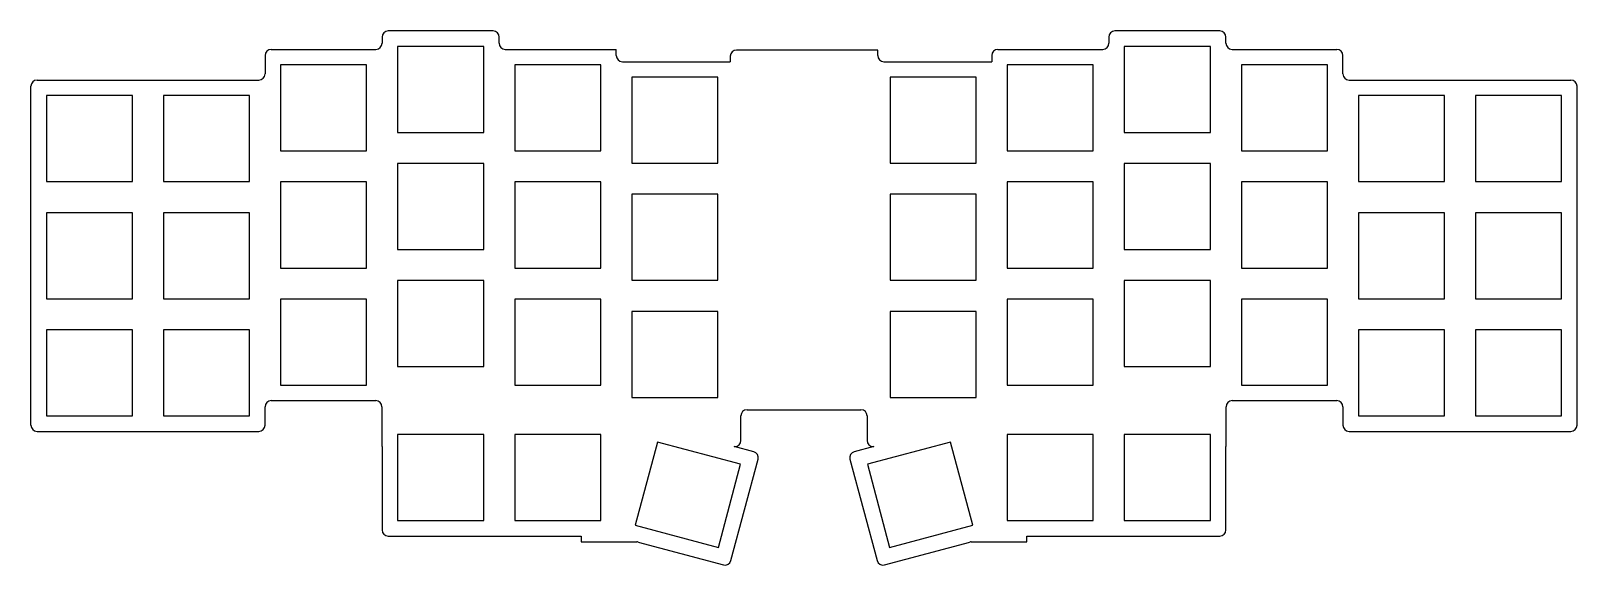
# Model space of a CAD drawing. Header units: millimetres. Extents: x -10 to 242, y -31 to 56.
import ezdxf

# ---------------------------------------------------------------- set-up
doc = ezdxf.new("R2010")
doc.units = ezdxf.units.MM

msp = doc.modelspace()

# ---------------------------------------------------------------- linework, layer by layer
at = {"linetype": 'CONTINUOUS'}
for p, q in [((65.67, 55.62), (48.62, 55.62)), ((183.93, 55.62), (166.88, 55.62)), ((47.62, 54.62), (47.62, 53.62)), ((64.15, 53.1), (50.15, 53.1)), ((50.15, 53.1), (50.15, 39.1)), ((64.15, 39.1), (64.15, 53.1)), ((66.67, 53.62), (66.67, 54.62)), ((165.88, 54.62), (165.88, 53.62)), ((182.4, 53.1), (168.4, 53.1)), ((168.4, 53.1), (168.4, 39.1)), ((182.4, 39.1), (182.4, 53.1)), ((184.93, 53.62), (184.93, 54.62)), ((28.57, 51.62), (28.57, 48.62)), ((29.57, 52.62), (46.62, 52.62)), ((67.67, 52.62), (85.72, 52.62)), ((85.72, 51.62), (85.72, 52.62)), ((86.72, 50.62), (104.28, 50.62)), ((104.28, 51.5), (104.28, 50.62)), ((128.28, 52.5), (105.28, 52.5)), ((128.28, 51.62), (128.28, 52.5)), ((129.28, 50.62), (146.82, 50.62)), ((146.82, 51.62), (146.82, 50.62)), ((147.82, 52.62), (164.88, 52.62)), ((185.93, 52.62), (202.97, 52.62)), ((203.97, 48.62), (203.97, 51.62)), ((45.1, 50.1), (31.1, 50.1)), ((31.1, 50.1), (31.1, 36.1)), ((45.1, 36.1), (45.1, 50.1)), ((83.2, 50.1), (69.2, 50.1)), ((69.2, 50.1), (69.2, 36.1)), ((83.2, 36.1), (83.2, 50.1)), ((102.25, 48.1), (88.25, 48.1)), ((88.25, 48.1), (88.25, 34.1)), ((102.25, 34.1), (102.25, 48.1)), ((144.3, 48.1), (130.3, 48.1)), ((130.3, 48.1), (130.3, 34.1)), ((144.3, 34.1), (144.3, 48.1)), ((163.35, 50.1), (149.35, 50.1)), ((149.35, 50.1), (149.35, 36.1)), ((163.35, 36.1), (163.35, 50.1)), ((201.45, 50.1), (187.45, 50.1)), ((187.45, 50.1), (187.45, 36.1)), ((201.45, 36.1), (201.45, 50.1)), ((-9.53, -8.53), (-9.53, 46.62)), ((-8.53, 47.62), (27.57, 47.62)), ((204.97, 47.62), (241.07, 47.62)), ((242.07, -8.53), (242.07, 46.62)), ((7, 45.1), (-7, 45.1)), ((-7, 45.1), (-7, 31.1)), ((7, 31.1), (7, 45.1)), ((26.05, 45.1), (12.05, 45.1)), ((12.05, 45.1), (12.05, 31.1)), ((26.05, 31.1), (26.05, 45.1)), ((220.5, 45.1), (206.5, 45.1)), ((206.5, 45.1), (206.5, 31.1)), ((220.5, 31.1), (220.5, 45.1)), ((239.55, 45.1), (225.55, 45.1)), ((225.55, 45.1), (225.55, 31.1)), ((239.55, 31.1), (239.55, 45.1)), ((50.15, 39.1), (64.15, 39.1)), ((168.4, 39.1), (182.4, 39.1)), ((31.1, 36.1), (45.1, 36.1)), ((69.2, 36.1), (83.2, 36.1)), ((149.35, 36.1), (163.35, 36.1)), ((187.45, 36.1), (201.45, 36.1)), ((64.15, 34.05), (50.15, 34.05)), ((50.15, 34.05), (50.15, 20.05)), ((64.15, 20.05), (64.15, 34.05)), ((88.25, 34.1), (102.25, 34.1)), ((130.3, 34.1), (144.3, 34.1)), ((182.4, 34.05), (168.4, 34.05)), ((168.4, 34.05), (168.4, 20.05)), ((182.4, 20.05), (182.4, 34.05)), ((-7, 31.1), (7, 31.1)), ((12.05, 31.1), (26.05, 31.1)), ((45.1, 31.05), (31.1, 31.05)), ((31.1, 31.05), (31.1, 17.05)), ((45.1, 17.05), (45.1, 31.05)), ((83.2, 31.05), (69.2, 31.05)), ((69.2, 31.05), (69.2, 17.05)), ((83.2, 17.05), (83.2, 31.05)), ((163.35, 31.05), (149.35, 31.05)), ((149.35, 31.05), (149.35, 17.05)), ((163.35, 17.05), (163.35, 31.05)), ((201.45, 31.05), (187.45, 31.05)), ((187.45, 31.05), (187.45, 17.05)), ((201.45, 17.05), (201.45, 31.05)), ((206.5, 31.1), (220.5, 31.1)), ((225.55, 31.1), (239.55, 31.1)), ((102.25, 29.05), (88.25, 29.05)), ((88.25, 29.05), (88.25, 15.05)), ((102.25, 15.05), (102.25, 29.05)), ((144.3, 29.05), (130.3, 29.05)), ((130.3, 29.05), (130.3, 15.05)), ((144.3, 15.05), (144.3, 29.05)), ((7, 26.05), (-7, 26.05)), ((-7, 26.05), (-7, 12.05)), ((7, 12.05), (7, 26.05)), ((26.05, 26.05), (12.05, 26.05)), ((12.05, 26.05), (12.05, 12.05)), ((26.05, 12.05), (26.05, 26.05)), ((220.5, 26.05), (206.5, 26.05)), ((206.5, 26.05), (206.5, 12.05)), ((220.5, 12.05), (220.5, 26.05)), ((239.55, 26.05), (225.55, 26.05)), ((225.55, 26.05), (225.55, 12.05)), ((239.55, 12.05), (239.55, 26.05)), ((50.15, 20.05), (64.15, 20.05)), ((168.4, 20.05), (182.4, 20.05)), ((31.1, 17.05), (45.1, 17.05)), ((69.2, 17.05), (83.2, 17.05)), ((149.35, 17.05), (163.35, 17.05)), ((187.45, 17.05), (201.45, 17.05)), ((64.15, 15), (50.15, 15)), ((50.15, 15), (50.15, 1)), ((64.15, 1), (64.15, 15)), ((88.25, 15.05), (102.25, 15.05)), ((130.3, 15.05), (144.3, 15.05)), ((182.4, 15), (168.4, 15)), ((168.4, 15), (168.4, 1)), ((182.4, 1), (182.4, 15)), ((-7, 12.05), (7, 12.05)), ((12.05, 12.05), (26.05, 12.05)), ((45.1, 12), (31.1, 12)), ((31.1, 12), (31.1, -2)), ((45.1, -2), (45.1, 12)), ((83.2, 12), (69.2, 12)), ((69.2, 12), (69.2, -2)), ((83.2, -2), (83.2, 12)), ((163.35, 12), (149.35, 12)), ((149.35, 12), (149.35, -2)), ((163.35, -2), (163.35, 12)), ((201.45, 12), (187.45, 12)), ((187.45, 12), (187.45, -2)), ((201.45, -2), (201.45, 12)), ((206.5, 12.05), (220.5, 12.05)), ((225.55, 12.05), (239.55, 12.05)), ((102.25, 10), (88.25, 10)), ((88.25, 10), (88.25, -4)), ((102.25, -4), (102.25, 10)), ((144.3, 10), (130.3, 10)), ((130.3, 10), (130.3, -4)), ((144.3, -4), (144.3, 10)), ((7, 7), (-7, 7)), ((-7, 7), (-7, -7)), ((7, -7), (7, 7)), ((26.05, 7), (12.05, 7)), ((12.05, 7), (12.05, -7)), ((26.05, -7), (26.05, 7)), ((220.5, 7), (206.5, 7)), ((206.5, 7), (206.5, -7)), ((220.5, -7), (220.5, 7)), ((239.55, 7), (225.55, 7)), ((225.55, 7), (225.55, -7)), ((239.55, -7), (239.55, 7)), ((50.15, 1), (64.15, 1)), ((168.4, 1), (182.4, 1)), ((31.1, -2), (45.1, -2)), ((69.2, -2), (83.2, -2)), ((149.35, -2), (163.35, -2)), ((187.45, -2), (201.45, -2)), ((29.57, -4.53), (46.6, -4.53)), ((88.25, -4), (102.25, -4)), ((130.3, -4), (144.3, -4)), ((185.95, -4.53), (202.97, -4.53)), ((-7, -7), (7, -7)), ((12.05, -7), (26.05, -7)), ((28.57, -8.53), (28.57, -5.53)), ((47.6, -5.53), (47.6, -12)), ((106, -11), (106, -7)), ((107, -6), (125.55, -6)), ((126.55, -7), (126.55, -11)), ((184.95, -12), (184.95, -5.53)), ((203.97, -5.53), (203.97, -8.53)), ((206.5, -7), (220.5, -7)), ((225.55, -7), (239.55, -7)), ((-8.53, -9.53), (27.57, -9.53)), ((64.15, -10.05), (50.15, -10.05)), ((50.15, -10.05), (50.15, -24.05)), ((64.15, -24.05), (64.15, -10.05)), ((83.2, -10.05), (69.2, -10.05)), ((69.2, -10.05), (69.2, -24.05)), ((83.2, -24.05), (83.2, -10.05)), ((163.35, -10.05), (149.35, -10.05)), ((149.35, -10.05), (149.35, -24.05)), ((163.35, -24.05), (163.35, -10.05)), ((182.4, -10.05), (168.4, -10.05)), ((168.4, -10.05), (168.4, -24.05)), ((182.4, -24.05), (182.4, -10.05)), ((204.97, -9.53), (241.07, -9.53)), ((47.6, -12), (47.62, -12)), ((47.62, -12), (47.62, -25.57)), ((92.44, -11.27), (88.82, -24.79)), ((105.96, -14.89), (92.44, -11.27)), ((108.09, -12.85), (104.93, -12)), ((104.93, -12), (105, -12)), ((127.62, -12), (124.46, -12.85)), ((140.11, -11.27), (126.59, -14.89)), ((127.55, -12), (127.62, -12)), ((143.73, -24.79), (140.11, -11.27)), ((184.93, -25.57), (184.93, -12)), ((184.93, -12), (184.95, -12)), ((102.34, -28.41), (105.96, -14.89)), ((104.38, -30.54), (108.8, -14.07)), ((123.75, -14.07), (128.17, -30.54)), ((126.59, -14.89), (130.21, -28.41)), ((50.15, -24.05), (64.15, -24.05)), ((69.2, -24.05), (83.2, -24.05)), ((88.82, -24.79), (102.34, -28.41)), ((130.21, -28.41), (143.73, -24.79)), ((149.35, -24.05), (163.35, -24.05)), ((168.4, -24.05), (182.4, -24.05)), ((48.62, -26.57), (80, -26.57)), ((80, -26.57), (80, -27.5)), ((80, -27.5), (89.05, -27.5)), ((89.3, -27.53), (103.16, -31.25)), ((129.39, -31.25), (143.25, -27.53)), ((143.5, -27.5), (152.55, -27.5)), ((152.55, -26.57), (183.93, -26.57)), ((152.55, -27.5), (152.55, -26.57))]:
    msp.add_line(p, q, dxfattribs=at)
for centre, start, end in [((48.62, 54.62), 90, 180), ((65.67, 54.62), 0, 90), ((166.88, 54.62), 90, 180), ((183.93, 54.62), 0, 90), ((46.62, 53.62), 270, 0), ((67.67, 53.62), 180, 270), ((164.88, 53.62), 270, 0), ((185.93, 53.62), 180, 270), ((29.57, 51.62), 90, 180), ((86.72, 51.62), 180, 270), ((105.28, 51.5), 90, 180), ((129.28, 51.62), 180, 270), ((147.82, 51.62), 90, 180), ((202.97, 51.62), 0, 90), ((27.57, 48.62), 270, 0), ((204.97, 48.62), 180, 270), ((-8.53, 46.62), 90, 180), ((241.07, 46.62), 0, 90), ((29.57, -5.53), 90, 180), ((46.6, -5.53), 0, 90), ((185.95, -5.53), 90, 180), ((202.97, -5.53), 0, 90), ((107, -7), 90, 180), ((125.55, -7), 0, 90), ((-8.53, -8.53), 180, 270), ((27.57, -8.53), 270, 0), ((204.97, -8.53), 180, 270), ((241.07, -8.53), 270, 0), ((105, -11), 270, 0), ((127.55, -11), 180, 270), ((107.83, -13.81), 345, 75), ((124.72, -13.81), 105, 195), ((48.62, -25.57), 180, 270), ((89.05, -28.5), 75, 90), ((143.5, -28.5), 90, 105), ((183.93, -25.57), 270, 0), ((103.42, -30.28), 255, 345), ((129.13, -30.28), 195, 285)]:
    msp.add_arc(centre, 1, start, end, dxfattribs=at)

doc.saveas('drawing.dxf')
